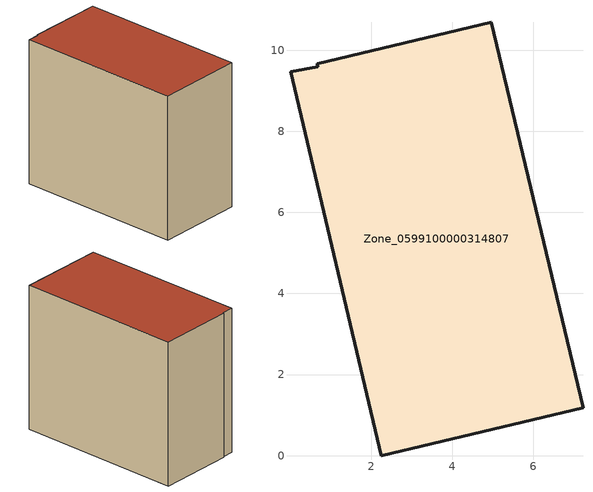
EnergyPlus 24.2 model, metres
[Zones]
Zone_0599100000314807
 floor ground (C_G): 0.01,9.47 0.68,9.59 0.67,9.67 4.97,10.69 7.22,1.18 2.25,0 z0
 wall outside (C_F): 7.22,1.18 4.97,10.69 0.67,9.67 0.68,9.59 0.01,9.47 2.25,0 7.22,1.18 z0:8.52
 roof outside (C_R): 0.68,9.59 0.01,9.47 2.25,0 7.22,1.18 4.97,10.69 0.67,9.67 z8.52
[BUILDING]
Pand.0599100000314807: North Axis=0; Terrain=City; Loads Convergence Tolerance Value=0.04; Temperature Convergence Tolerance Value=0.4; Solar Distribution=FullExterior; Maximum Number of Warmup Days=25; Minimum Number of Warmup Days=1
[Site:Location]
Rotterdam.The.Hague.AP_ZH_NLD Design_Conditions: Latitude=51.96; Longitude=4.45; Time Zone=1; Elevation=-4.5
[SITE:GROUNDTEMPERATURE:BUILDINGSURFACE]
18, 18, 18, 18, 18, 18, 18, 18, 18, 18, 18, 18
[MATERIAL] Thermal Absorptance=0.9; Solar Absorptance=0.7; Visible Absorptance=0.7
Name | Roughness | Thickness | Conductivity | Density | Specific Heat
G.TI.1975-1991 | MediumSmooth | 0.15 | 0.288461 | 540 | 1210
F.TI.1975-1991 | Rough | 0.3 | 0.230769 | 1920 | 840
R.TI.1975-1991 | MediumRough | 0.2 | 0.153846 | 1500 | 1000
[CONSTRUCTION]
C_G: G.TI.1975-1991
C_F: F.TI.1975-1991
C_R: R.TI.1975-1991
[ZONE]
Zone_0599100000314807: Type=1; Multiplier=1; Ceiling Height=Autocalculate; Volume=Autocalculate; Floor Area=autocalculate; Part of Total Floor Area=Yes
[ZONEINFILTRATION:DESIGNFLOWRATE]
Infil_Zone_0599100000314807: Zone or ZoneList or Space or SpaceList=Zone_0599100000314807; Schedule=AlwaysOn; Design Flow Rate Calculation Method=Flow/Area; Flow Rate per Floor Area=0.003; Constant Term Coefficient=1; Temperature Term Coefficient=0; Velocity Term Coefficient=0; Velocity Squared Term Coefficient=0
[HVACTEMPLATE:ZONE:IDEALLOADSAIRSYSTEM]
Zone_0599100000314807: Maximum Heating Supply Air Temperature=50; Minimum Cooling Supply Air Temperature=13; Maximum Heating Supply Air Humidity Ratio=0.0156; Minimum Cooling Supply Air Humidity Ratio=0.0077; Heating Limit=NoLimit; Cooling Limit=NoLimit; Dehumidification Control Type=ConstantSensibleHeatRatio; Cooling Sensible Heat Ratio=0.7; Dehumidification Setpoint=60; Humidification Control Type=None; Humidification Setpoint=30; Outdoor Air Method=None; Outdoor Air Flow Rate per Person=0.00944; Outdoor Air Flow Rate per Zone Floor Area=0; Outdoor Air Flow Rate per Zone=0; Demand Controlled Ventilation Type=None; Outdoor Air Economizer Type=NoEconomizer; Heat Recovery Type=None; Sensible Heat Recovery Effectiveness=0.7; Latent Heat Recovery Effectiveness=0.65
[ZONECONTROL:THERMOSTAT]
ThermostatControl_Zone_0599100000314807: Zone or ZoneList=Zone_0599100000314807; Control Type Schedule=DualSetpointControlType; Control 1=Thermostat_Zone_0599100000314807; Temperature Difference Between Cutout And Setpoint=0
[THERMOSTATSETPOINT:DUALSETPOINT]
Thermostat_Zone_0599100000314807: Heating Setpoint Temperature Schedule=HeatingSetpoint_Zone_0599100000314807; Cooling Setpoint Temperature Schedule=CoolingSetpoint_Zone_0599100000314807
[SCHEDULE:COMPACT]
HeatingSetpoint_Zone_0599100000314807: Through: 12/31, For: AllDays, Until: 24:00, 21
CoolingSetpoint_Zone_0599100000314807: Through: 12/31, For: AllDays, Until: 24:00, 24
DualSetpointControlType: Through: 12/31, For: AllDays, Until: 24:00, 4
AlwaysOn: Through: 12/31, For: AllDays, Until: 24:00, 1
